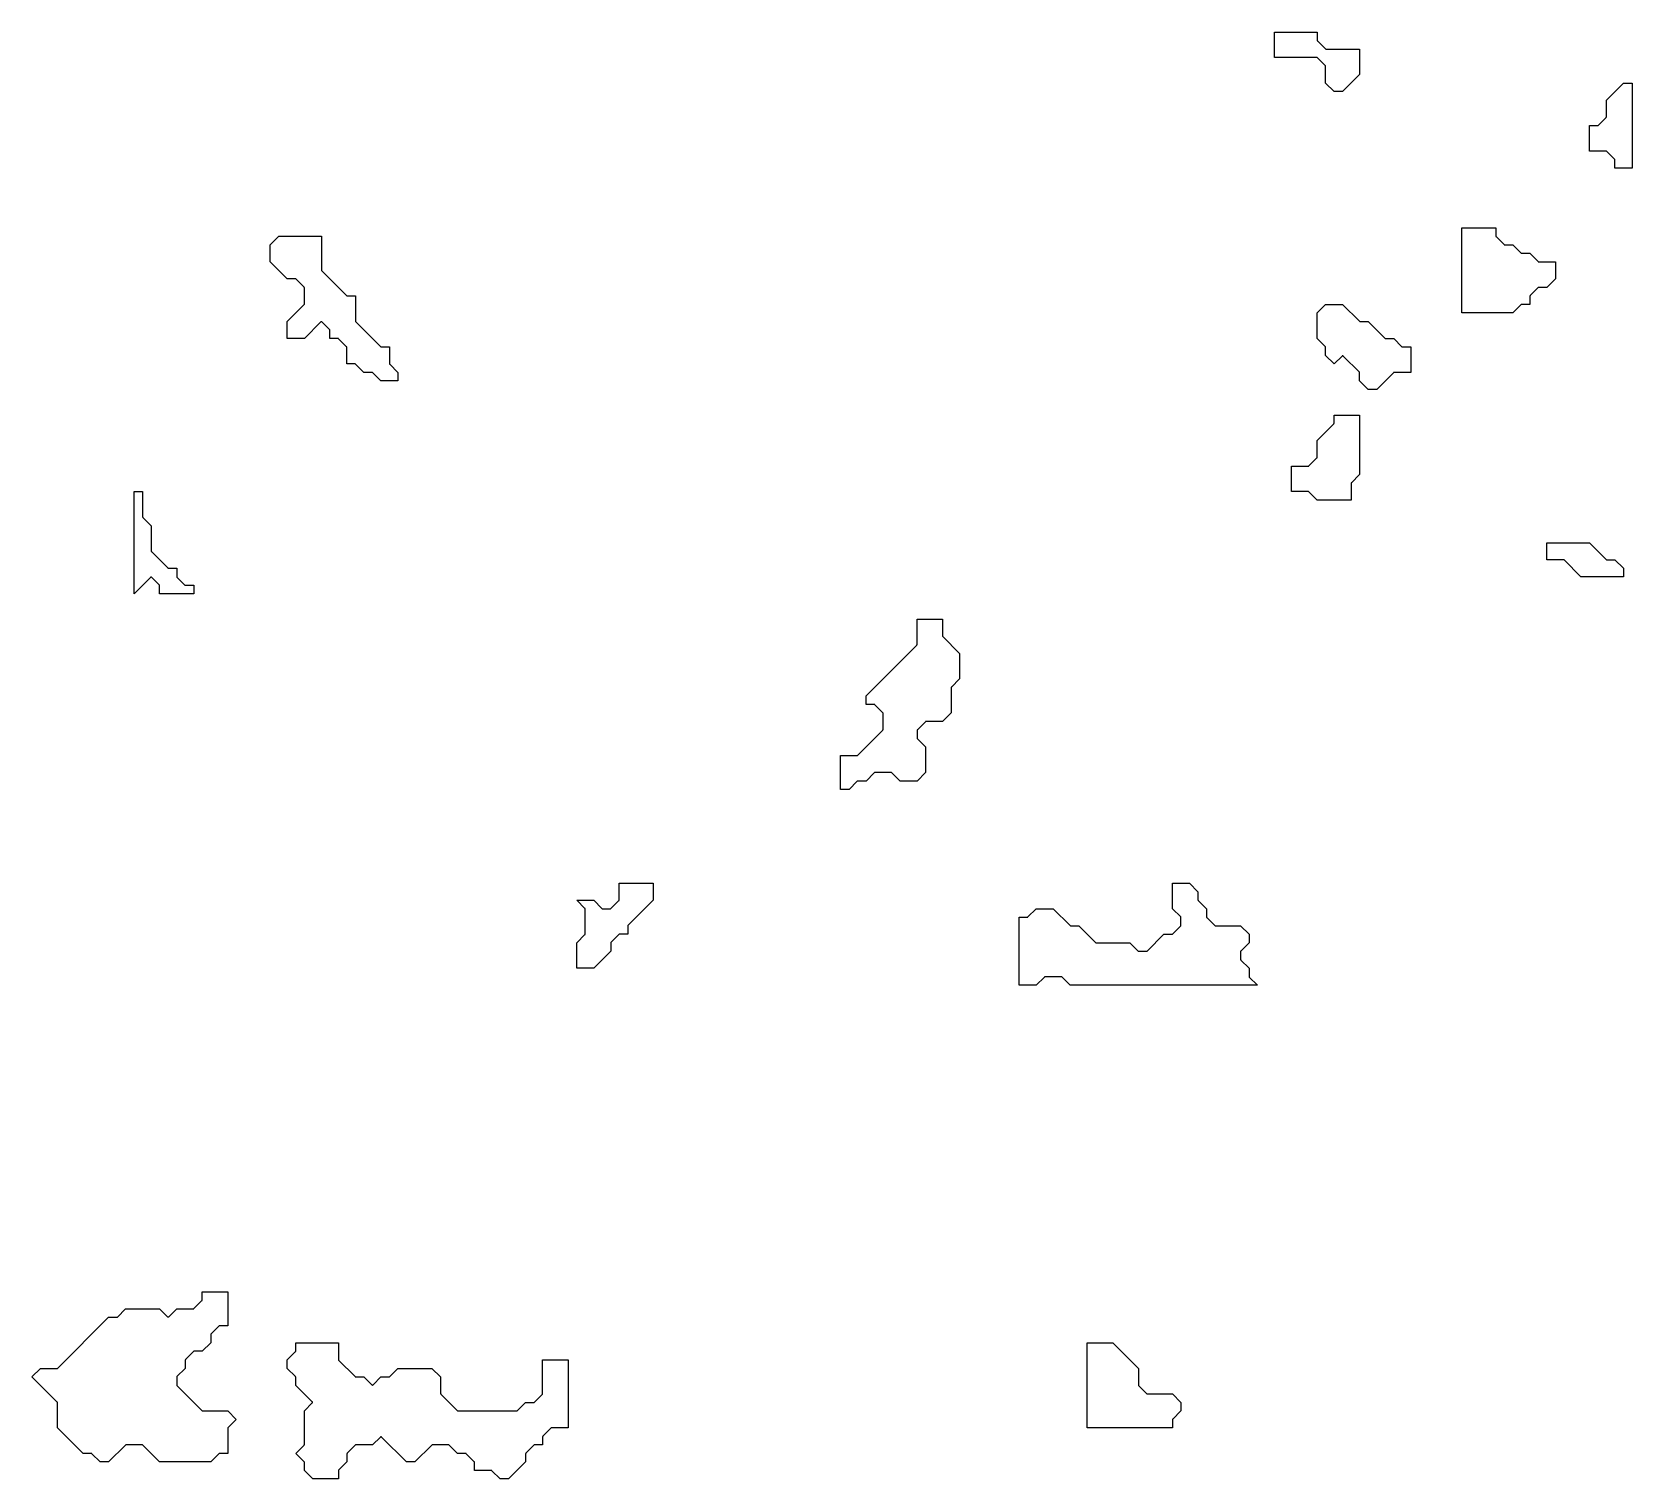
# Model space of a CAD drawing. Header units: metres. Extents: x 0 to 799, y 1 to 1100.
# Drawn here: x 404 to 592, y 927 to 1097 of the extents above; entities that cross this region are included whole.
import ezdxf

# ---------------------------------------------------------------- set-up
doc = ezdxf.new("R2010")
doc.units = ezdxf.units.M
doc.layers.add('forest', color=7, linetype='Continuous')

msp = doc.modelspace()

# ---------------------------------------------------------------- linework, layer by layer
at = {"layer": 'forest', "color": 190}
for points in [[(550, 1097), (550, 1097), (555, 1097), (555, 1097), (555, 1097), (555, 1096.04), (555, 1096.03), (555, 1096.02), (555, 1096.01), (555.01, 1096), (555.01, 1095.99), (555.02, 1095.99), (555.02, 1095.98), (555.03, 1095.97), (555.97, 1095.03), (555.98, 1095.02), (555.99, 1095.02), (555.99, 1095.01), (556, 1095.01), (556.01, 1095), (556.02, 1095), (556.03, 1095), (556.04, 1095), (560, 1095), (560, 1095), (560, 1095), (560, 1092), (560, 1092), (560, 1092), (558, 1090), (558, 1090), (558, 1090), (557, 1090), (557, 1090), (557, 1090), (556, 1091), (556, 1091), (556, 1091), (556, 1092.96), (556, 1092.97), (556, 1092.98), (556, 1092.99), (555.99, 1093), (555.99, 1093.01), (555.98, 1093.01), (555.98, 1093.02), (555.97, 1093.03), (555.03, 1093.97), (555.02, 1093.98), (555.01, 1093.98), (555.01, 1093.99), (555, 1093.99), (554.99, 1094), (554.98, 1094), (554.97, 1094), (554.96, 1094), (550, 1094), (550, 1094), (550, 1094), (550, 1097), (550, 1097)], [(587, 1083), (587, 1083), (587, 1086), (587, 1086), (587, 1086), (587.96, 1086), (587.97, 1086), (587.98, 1086), (587.99, 1086), (588, 1086.01), (588.01, 1086.01), (588.01, 1086.02), (588.02, 1086.02), (588.03, 1086.03), (588.97, 1086.97), (588.98, 1086.98), (588.98, 1086.99), (588.99, 1086.99), (588.99, 1087), (589, 1087.01), (589, 1087.02), (589, 1087.03), (589, 1087.04), (589, 1089), (589, 1089), (589, 1089), (591, 1091), (591, 1091), (591, 1091), (592, 1091), (592, 1091), (592, 1091), (592, 1081), (592, 1081), (592, 1081), (590, 1081), (590, 1081), (590, 1081), (590, 1081.96), (590, 1081.97), (590, 1081.98), (590, 1081.99), (589.99, 1082), (589.99, 1082.01), (589.98, 1082.01), (589.98, 1082.02), (589.97, 1082.03), (589.03, 1082.97), (589.02, 1082.98), (589.01, 1082.98), (589.01, 1082.99), (589, 1082.99), (588.99, 1083), (588.98, 1083), (588.97, 1083), (588.96, 1083), (587, 1083), (587, 1083)], [(572, 1074), (572, 1074), (576, 1074), (576, 1074), (576, 1074), (576, 1073.04), (576, 1073.03), (576, 1073.02), (576, 1073.01), (576.01, 1073), (576.01, 1072.99), (576.02, 1072.99), (576.02, 1072.98), (576.03, 1072.97), (576.97, 1072.03), (576.98, 1072.02), (576.99, 1072.02), (576.99, 1072.01), (577, 1072.01), (577.01, 1072), (577.02, 1072), (577.03, 1072), (577.04, 1072), (578, 1072), (578, 1072), (578, 1072), (578.97, 1071.03), (578.98, 1071.02), (578.99, 1071.02), (578.99, 1071.01), (579, 1071.01), (579.01, 1071), (579.02, 1071), (579.03, 1071), (579.04, 1071), (580, 1071), (580, 1071), (580, 1071), (580.97, 1070.03), (580.98, 1070.02), (580.99, 1070.02), (580.99, 1070.01), (581, 1070.01), (581.01, 1070), (581.02, 1070), (581.03, 1070), (581.04, 1070), (583, 1070), (583, 1070), (583, 1070), (583, 1068), (583, 1068), (583, 1068), (582, 1067), (582, 1067), (582, 1067), (581.04, 1067), (581.03, 1067), (581.02, 1067), (581.01, 1067), (581, 1066.99), (580.99, 1066.99), (580.99, 1066.98), (580.98, 1066.98), (580.97, 1066.97), (580.03, 1066.03), (580.02, 1066.02), (580.02, 1066.01), (580.01, 1066.01), (580.01, 1066), (580, 1065.99), (580, 1065.98), (580, 1065.97), (580, 1065.96), (580, 1065), (580, 1065), (580, 1065), (579.04, 1065), (579.03, 1065), (579.02, 1065), (579.01, 1065), (579, 1064.99), (578.99, 1064.99), (578.99, 1064.98), (578.98, 1064.98), (578.97, 1064.97), (578, 1064), (578, 1064), (578, 1064), (572, 1064), (572, 1064), (572, 1064), (572, 1074), (572, 1074)], [(432, 1070), (432, 1070), (432, 1072), (432, 1072), (432, 1072), (433, 1073), (433, 1073), (433, 1073), (438, 1073), (438, 1073), (438, 1073), (438, 1069.04), (438, 1069.03), (438, 1069.02), (438, 1069.01), (438.01, 1069), (438.01, 1068.99), (438.02, 1068.99), (438.02, 1068.98), (438.03, 1068.97), (440.97, 1066.03), (440.98, 1066.02), (440.99, 1066.02), (440.99, 1066.01), (441, 1066.01), (441.01, 1066), (441.02, 1066), (441.03, 1066), (441.04, 1066), (442, 1066), (442, 1066), (442, 1066), (442, 1063.04), (442, 1063.03), (442, 1063.02), (442, 1063.01), (442.01, 1063), (442.01, 1062.99), (442.02, 1062.99), (442.02, 1062.98), (442.03, 1062.97), (444.97, 1060.03), (444.98, 1060.02), (444.99, 1060.02), (444.99, 1060.01), (445, 1060.01), (445.01, 1060), (445.02, 1060), (445.03, 1060), (445.04, 1060), (446, 1060), (446, 1060), (446, 1060), (446, 1058.04), (446, 1058.03), (446, 1058.02), (446, 1058.01), (446.01, 1058), (446.01, 1057.99), (446.02, 1057.99), (446.02, 1057.98), (446.03, 1057.97), (447, 1057), (447, 1057), (447, 1057), (447, 1056), (447, 1056), (447, 1056), (445, 1056), (445, 1056), (445, 1056), (444.03, 1056.97), (444.02, 1056.98), (444.01, 1056.98), (444.01, 1056.99), (444, 1056.99), (443.99, 1057), (443.98, 1057), (443.97, 1057), (443.96, 1057), (443, 1057), (443, 1057), (443, 1057), (442.03, 1057.97), (442.02, 1057.98), (442.01, 1057.98), (442.01, 1057.99), (442, 1057.99), (441.99, 1058), (441.98, 1058), (441.97, 1058), (441.96, 1058), (441, 1058), (441, 1058), (441, 1058), (441, 1059.96), (441, 1059.97), (441, 1059.98), (441, 1059.99), (440.99, 1060), (440.99, 1060.01), (440.98, 1060.01), (440.98, 1060.02), (440.97, 1060.03), (440.03, 1060.97), (440.02, 1060.98), (440.01, 1060.98), (440.01, 1060.99), (440, 1060.99), (439.99, 1061), (439.98, 1061), (439.97, 1061), (439.96, 1061), (439, 1061), (439, 1061), (439, 1061), (439, 1061.96), (439, 1061.97), (439, 1061.98), (439, 1061.99), (438.99, 1062), (438.99, 1062.01), (438.98, 1062.01), (438.98, 1062.02), (438.97, 1062.03), (438.07, 1062.93), (438.06, 1062.94), (438.06, 1062.94), (438.05, 1062.95), (438.04, 1062.95), (438.03, 1062.95), (438.02, 1062.96), (438.01, 1062.96), (438, 1062.96), (437.99, 1062.96), (437.98, 1062.96), (437.97, 1062.95), (437.96, 1062.95), (437.95, 1062.95), (437.94, 1062.94), (437.94, 1062.94), (437.93, 1062.93), (436, 1061), (436, 1061), (436, 1061), (434, 1061), (434, 1061), (434, 1061), (434, 1063), (434, 1063), (434, 1063), (435.97, 1064.97), (435.98, 1064.98), (435.98, 1064.99), (435.99, 1064.99), (435.99, 1065), (436, 1065.01), (436, 1065.02), (436, 1065.03), (436, 1065.04), (436, 1066.96), (436, 1066.97), (436, 1066.98), (436, 1066.99), (435.99, 1067), (435.99, 1067.01), (435.98, 1067.01), (435.98, 1067.02), (435.97, 1067.03), (435.03, 1067.97), (435.02, 1067.98), (435.01, 1067.98), (435.01, 1067.99), (435, 1067.99), (434.99, 1068), (434.98, 1068), (434.97, 1068), (434.96, 1068), (434, 1068), (434, 1068), (434, 1068), (432, 1070), (432, 1070)], [(555, 1061), (555, 1061), (555, 1064), (555, 1064), (555, 1064), (556, 1065), (556, 1065), (556, 1065), (558, 1065), (558, 1065), (558, 1065), (559.97, 1063.03), (559.98, 1063.02), (559.99, 1063.02), (559.99, 1063.01), (560, 1063.01), (560.01, 1063), (560.02, 1063), (560.03, 1063), (560.04, 1063), (561, 1063), (561, 1063), (561, 1063), (562.97, 1061.03), (562.98, 1061.02), (562.99, 1061.02), (562.99, 1061.01), (563, 1061.01), (563.01, 1061), (563.02, 1061), (563.03, 1061), (563.04, 1061), (564, 1061), (564, 1061), (564, 1061), (564.97, 1060.03), (564.98, 1060.02), (564.99, 1060.02), (564.99, 1060.01), (565, 1060.01), (565.01, 1060), (565.02, 1060), (565.03, 1060), (565.04, 1060), (566, 1060), (566, 1060), (566, 1060), (566, 1057), (566, 1057), (566, 1057), (564.04, 1057), (564.03, 1057), (564.02, 1057), (564.01, 1057), (564, 1056.99), (563.99, 1056.99), (563.99, 1056.98), (563.98, 1056.98), (563.97, 1056.97), (562, 1055), (562, 1055), (562, 1055), (561, 1055), (561, 1055), (561, 1055), (560, 1056), (560, 1056), (560, 1056), (560, 1056.96), (560, 1056.97), (560, 1056.98), (560, 1056.99), (559.99, 1057), (559.99, 1057.01), (559.98, 1057.01), (559.98, 1057.02), (559.97, 1057.03), (558.07, 1058.93), (558.06, 1058.94), (558.06, 1058.94), (558.05, 1058.95), (558.04, 1058.95), (558.03, 1058.95), (558.02, 1058.96), (558.01, 1058.96), (558, 1058.96), (557.99, 1058.96), (557.98, 1058.96), (557.97, 1058.95), (557.96, 1058.95), (557.95, 1058.95), (557.94, 1058.94), (557.94, 1058.94), (557.93, 1058.93), (557, 1058), (557, 1058), (557, 1058), (556, 1059), (556, 1059), (556, 1059), (556, 1059.96), (556, 1059.97), (556, 1059.98), (556, 1059.99), (555.99, 1060), (555.99, 1060.01), (555.98, 1060.01), (555.98, 1060.02), (555.97, 1060.03), (555, 1061), (555, 1061)], [(552, 1043), (552, 1043), (552, 1046), (552, 1046), (552, 1046), (553.96, 1046), (553.97, 1046), (553.98, 1046), (553.99, 1046), (554, 1046.01), (554.01, 1046.01), (554.01, 1046.02), (554.02, 1046.02), (554.03, 1046.03), (554.97, 1046.97), (554.98, 1046.98), (554.98, 1046.99), (554.99, 1046.99), (554.99, 1047), (555, 1047.01), (555, 1047.02), (555, 1047.03), (555, 1047.04), (555, 1049), (555, 1049), (555, 1049), (556.97, 1050.97), (556.98, 1050.98), (556.98, 1050.99), (556.99, 1050.99), (556.99, 1051), (557, 1051.01), (557, 1051.02), (557, 1051.03), (557, 1051.04), (557, 1052), (557, 1052), (557, 1052), (560, 1052), (560, 1052), (560, 1052), (560, 1045), (560, 1045), (560, 1045), (559.03, 1044.03), (559.02, 1044.02), (559.02, 1044.01), (559.01, 1044.01), (559.01, 1044), (559, 1043.99), (559, 1043.98), (559, 1043.97), (559, 1043.96), (559, 1042), (559, 1042), (559, 1042), (555, 1042), (555, 1042), (555, 1042), (554.03, 1042.97), (554.02, 1042.98), (554.01, 1042.98), (554.01, 1042.99), (554, 1042.99), (553.99, 1043), (553.98, 1043), (553.97, 1043), (553.96, 1043), (552, 1043), (552, 1043)], [(416, 1043), (416, 1043), (417, 1043), (417, 1043), (417, 1043), (417, 1040.04), (417, 1040.03), (417, 1040.02), (417, 1040.01), (417.01, 1040), (417.01, 1039.99), (417.02, 1039.99), (417.02, 1039.98), (417.03, 1039.97), (418, 1039), (418, 1039), (418, 1039), (418, 1036.04), (418, 1036.03), (418, 1036.02), (418, 1036.01), (418.01, 1036), (418.01, 1035.99), (418.02, 1035.99), (418.02, 1035.98), (418.03, 1035.97), (419.97, 1034.03), (419.98, 1034.02), (419.99, 1034.02), (419.99, 1034.01), (420, 1034.01), (420.01, 1034), (420.02, 1034), (420.03, 1034), (420.04, 1034), (421, 1034), (421, 1034), (421, 1034), (421, 1033.04), (421, 1033.03), (421, 1033.02), (421, 1033.01), (421.01, 1033), (421.01, 1032.99), (421.02, 1032.99), (421.02, 1032.98), (421.03, 1032.97), (421.97, 1032.03), (421.98, 1032.02), (421.99, 1032.02), (421.99, 1032.01), (422, 1032.01), (422.01, 1032), (422.02, 1032), (422.03, 1032), (422.04, 1032), (423, 1032), (423, 1032), (423, 1032), (423, 1031), (423, 1031), (423, 1031), (419, 1031), (419, 1031), (419, 1031), (419, 1031.96), (419, 1031.97), (419, 1031.98), (419, 1031.99), (418.99, 1032), (418.99, 1032.01), (418.98, 1032.01), (418.98, 1032.02), (418.97, 1032.03), (418.07, 1032.93), (418.06, 1032.94), (418.06, 1032.94), (418.05, 1032.95), (418.04, 1032.95), (418.03, 1032.95), (418.02, 1032.96), (418.01, 1032.96), (418, 1032.96), (417.99, 1032.96), (417.98, 1032.96), (417.97, 1032.95), (417.96, 1032.95), (417.95, 1032.95), (417.94, 1032.94), (417.94, 1032.94), (417.93, 1032.93), (416, 1031), (416, 1031), (416, 1031), (416, 1043), (416, 1043)], [(582, 1037), (582, 1037), (587, 1037), (587, 1037), (587, 1037), (588.97, 1035.03), (588.98, 1035.02), (588.99, 1035.02), (588.99, 1035.01), (589, 1035.01), (589.01, 1035), (589.02, 1035), (589.03, 1035), (589.04, 1035), (590, 1035), (590, 1035), (590, 1035), (591, 1034), (591, 1034), (591, 1034), (591, 1033), (591, 1033), (591, 1033), (586, 1033), (586, 1033), (586, 1033), (584.03, 1034.97), (584.02, 1034.98), (584.01, 1034.98), (584.01, 1034.99), (584, 1034.99), (583.99, 1035), (583.98, 1035), (583.97, 1035), (583.96, 1035), (582, 1035), (582, 1035), (582, 1035), (582, 1037), (582, 1037)], [(499, 1008), (499, 1008), (499, 1012), (499, 1012), (499, 1012), (500.96, 1012), (500.97, 1012), (500.98, 1012), (500.99, 1012), (501, 1012.01), (501.01, 1012.01), (501.01, 1012.02), (501.02, 1012.02), (501.03, 1012.03), (503.97, 1014.97), (503.98, 1014.98), (503.98, 1014.99), (503.99, 1014.99), (503.99, 1015), (504, 1015.01), (504, 1015.02), (504, 1015.03), (504, 1015.04), (504, 1016.96), (504, 1016.97), (504, 1016.98), (504, 1016.99), (503.99, 1017), (503.99, 1017.01), (503.98, 1017.01), (503.98, 1017.02), (503.97, 1017.03), (503.03, 1017.97), (503.02, 1017.98), (503.01, 1017.98), (503.01, 1017.99), (503, 1017.99), (502.99, 1018), (502.98, 1018), (502.97, 1018), (502.96, 1018), (502, 1018), (502, 1018), (502, 1018), (502, 1019), (502, 1019), (502, 1019), (507.97, 1024.97), (507.98, 1024.98), (507.98, 1024.99), (507.99, 1024.99), (507.99, 1025), (508, 1025.01), (508, 1025.02), (508, 1025.03), (508, 1025.04), (508, 1028), (508, 1028), (508, 1028), (511, 1028), (511, 1028), (511, 1028), (511, 1026.04), (511, 1026.03), (511, 1026.02), (511, 1026.01), (511.01, 1026), (511.01, 1025.99), (511.02, 1025.99), (511.02, 1025.98), (511.03, 1025.97), (513, 1024), (513, 1024), (513, 1024), (513, 1021), (513, 1021), (513, 1021), (512.03, 1020.03), (512.02, 1020.02), (512.02, 1020.01), (512.01, 1020.01), (512.01, 1020), (512, 1019.99), (512, 1019.98), (512, 1019.97), (512, 1019.96), (512, 1017), (512, 1017), (512, 1017), (511, 1016), (511, 1016), (511, 1016), (509.04, 1016), (509.03, 1016), (509.02, 1016), (509.01, 1016), (509, 1015.99), (508.99, 1015.99), (508.99, 1015.98), (508.98, 1015.98), (508.97, 1015.97), (508.03, 1015.03), (508.02, 1015.02), (508.02, 1015.01), (508.01, 1015.01), (508.01, 1015), (508, 1014.99), (508, 1014.98), (508, 1014.97), (508, 1014.96), (508, 1014.04), (508, 1014.03), (508, 1014.02), (508, 1014.01), (508.01, 1014), (508.01, 1013.99), (508.02, 1013.99), (508.02, 1013.98), (508.03, 1013.97), (509, 1013), (509, 1013), (509, 1013), (509, 1010), (509, 1010), (509, 1010), (508, 1009), (508, 1009), (508, 1009), (506, 1009), (506, 1009), (506, 1009), (505.03, 1009.97), (505.02, 1009.98), (505.01, 1009.98), (505.01, 1009.99), (505, 1009.99), (504.99, 1010), (504.98, 1010), (504.97, 1010), (504.96, 1010), (503.04, 1010), (503.03, 1010), (503.02, 1010), (503.01, 1010), (503, 1009.99), (502.99, 1009.99), (502.99, 1009.98), (502.98, 1009.98), (502.97, 1009.97), (502, 1009), (502, 1009), (502, 1009), (501.04, 1009), (501.03, 1009), (501.02, 1009), (501.01, 1009), (501, 1008.99), (500.99, 1008.99), (500.99, 1008.98), (500.98, 1008.98), (500.97, 1008.97), (500, 1008), (500, 1008), (500, 1008), (499, 1008), (499, 1008)], [(468, 987), (468, 987), (468, 990), (468, 990), (468, 990), (468.97, 990.97), (468.98, 990.98), (468.98, 990.99), (468.99, 990.99), (468.99, 991), (469, 991.01), (469, 991.02), (469, 991.03), (469, 991.04), (469, 993.96), (469, 993.97), (469, 993.98), (469, 993.99), (468.99, 994), (468.99, 994.01), (468.98, 994.01), (468.98, 994.02), (468.97, 994.03), (468, 995), (468, 995), (468, 995), (470, 995), (470, 995), (470, 995), (470.97, 994.03), (470.98, 994.02), (470.99, 994.02), (470.99, 994.01), (471, 994.01), (471.01, 994), (471.02, 994), (471.03, 994), (471.04, 994), (471.96, 994), (471.97, 994), (471.98, 994), (471.99, 994), (472, 994.01), (472.01, 994.01), (472.01, 994.02), (472.02, 994.02), (472.03, 994.03), (472.97, 994.97), (472.98, 994.98), (472.98, 994.99), (472.99, 994.99), (472.99, 995), (473, 995.01), (473, 995.02), (473, 995.03), (473, 995.04), (473, 997), (473, 997), (473, 997), (477, 997), (477, 997), (477, 997), (477, 995), (477, 995), (477, 995), (474.03, 992.03), (474.02, 992.02), (474.02, 992.01), (474.01, 992.01), (474.01, 992), (474, 991.99), (474, 991.98), (474, 991.97), (474, 991.96), (474, 991), (474, 991), (474, 991), (473.04, 991), (473.03, 991), (473.02, 991), (473.01, 991), (473, 990.99), (472.99, 990.99), (472.99, 990.98), (472.98, 990.98), (472.97, 990.97), (472.03, 990.03), (472.02, 990.02), (472.02, 990.01), (472.01, 990.01), (472.01, 990), (472, 989.99), (472, 989.98), (472, 989.97), (472, 989.96), (472, 989), (472, 989), (472, 989), (470, 987), (470, 987), (470, 987), (468, 987), (468, 987)], [(520, 985), (520, 985), (520, 993), (520, 993), (520, 993), (520.96, 993), (520.97, 993), (520.98, 993), (520.99, 993), (521, 993.01), (521.01, 993.01), (521.01, 993.02), (521.02, 993.02), (521.03, 993.03), (522, 994), (522, 994), (522, 994), (524, 994), (524, 994), (524, 994), (525.97, 992.03), (525.98, 992.02), (525.99, 992.02), (525.99, 992.01), (526, 992.01), (526.01, 992), (526.02, 992), (526.03, 992), (526.04, 992), (527, 992), (527, 992), (527, 992), (528.97, 990.03), (528.98, 990.02), (528.99, 990.02), (528.99, 990.01), (529, 990.01), (529.01, 990), (529.02, 990), (529.03, 990), (529.04, 990), (533, 990), (533, 990), (533, 990), (533.97, 989.03), (533.98, 989.02), (533.99, 989.02), (533.99, 989.01), (534, 989.01), (534.01, 989), (534.02, 989), (534.03, 989), (534.04, 989), (534.96, 989), (534.97, 989), (534.98, 989), (534.99, 989), (535, 989.01), (535.01, 989.01), (535.01, 989.02), (535.02, 989.02), (535.03, 989.03), (537, 991), (537, 991), (537, 991), (537.96, 991), (537.97, 991), (537.98, 991), (537.99, 991), (538, 991.01), (538.01, 991.01), (538.01, 991.02), (538.02, 991.02), (538.03, 991.03), (538.97, 991.97), (538.98, 991.98), (538.98, 991.99), (538.99, 991.99), (538.99, 992), (539, 992.01), (539, 992.02), (539, 992.03), (539, 992.04), (539, 992.96), (539, 992.97), (539, 992.98), (539, 992.99), (538.99, 993), (538.99, 993.01), (538.98, 993.01), (538.98, 993.02), (538.97, 993.03), (538, 994), (538, 994), (538, 994), (538, 997), (538, 997), (538, 997), (540, 997), (540, 997), (540, 997), (541, 996), (541, 996), (541, 996), (541, 995.04), (541, 995.03), (541, 995.02), (541, 995.01), (541.01, 995), (541.01, 994.99), (541.02, 994.99), (541.02, 994.98), (541.03, 994.97), (542, 994), (542, 994), (542, 994), (542, 993.04), (542, 993.03), (542, 993.02), (542, 993.01), (542.01, 993), (542.01, 992.99), (542.02, 992.99), (542.02, 992.98), (542.03, 992.97), (542.97, 992.03), (542.98, 992.02), (542.99, 992.02), (542.99, 992.01), (543, 992.01), (543.01, 992), (543.02, 992), (543.03, 992), (543.04, 992), (546, 992), (546, 992), (546, 992), (547, 991), (547, 991), (547, 991), (547, 990), (547, 990), (547, 990), (546.03, 989.03), (546.02, 989.02), (546.02, 989.01), (546.01, 989.01), (546.01, 989), (546, 988.99), (546, 988.98), (546, 988.97), (546, 988.96), (546, 988.04), (546, 988.03), (546, 988.02), (546, 988.01), (546.01, 988), (546.01, 987.99), (546.02, 987.99), (546.02, 987.98), (546.03, 987.97), (547, 987), (547, 987), (547, 987), (547, 986.04), (547, 986.03), (547, 986.02), (547, 986.01), (547.01, 986), (547.01, 985.99), (547.02, 985.99), (547.02, 985.98), (547.03, 985.97), (548, 985), (548, 985), (548, 985), (526, 985), (526, 985), (526, 985), (525.03, 985.97), (525.02, 985.98), (525.01, 985.98), (525.01, 985.99), (525, 985.99), (524.99, 986), (524.98, 986), (524.97, 986), (524.96, 986), (523.04, 986), (523.03, 986), (523.02, 986), (523.01, 986), (523, 985.99), (522.99, 985.99), (522.99, 985.98), (522.98, 985.98), (522.97, 985.97), (522, 985), (522, 985), (522, 985), (520, 985), (520, 985)], [(404, 939), (404, 939), (405, 940), (405, 940), (405, 940), (406.96, 940), (406.97, 940), (406.98, 940), (406.99, 940), (407, 940.01), (407.01, 940.01), (407.01, 940.02), (407.02, 940.02), (407.03, 940.03), (413, 946), (413, 946), (413, 946), (413.96, 946), (413.97, 946), (413.98, 946), (413.99, 946), (414, 946.01), (414.01, 946.01), (414.01, 946.02), (414.02, 946.02), (414.03, 946.03), (415, 947), (415, 947), (415, 947), (419, 947), (419, 947), (419, 947), (419.93, 946.07), (419.94, 946.06), (419.94, 946.06), (419.95, 946.05), (419.96, 946.05), (419.97, 946.05), (419.98, 946.04), (419.99, 946.04), (420, 946.04), (420.01, 946.04), (420.02, 946.04), (420.03, 946.05), (420.04, 946.05), (420.05, 946.05), (420.06, 946.06), (420.06, 946.06), (420.07, 946.07), (421, 947), (421, 947), (421, 947), (422.96, 947), (422.97, 947), (422.98, 947), (422.99, 947), (423, 947.01), (423.01, 947.01), (423.01, 947.02), (423.02, 947.02), (423.03, 947.03), (423.97, 947.97), (423.98, 947.98), (423.98, 947.99), (423.99, 947.99), (423.99, 948), (424, 948.01), (424, 948.02), (424, 948.03), (424, 948.04), (424, 949), (424, 949), (424, 949), (427, 949), (427, 949), (427, 949), (427, 945), (427, 945), (427, 945), (426.04, 945), (426.03, 945), (426.02, 945), (426.01, 945), (426, 944.99), (425.99, 944.99), (425.99, 944.98), (425.98, 944.98), (425.97, 944.97), (425.03, 944.03), (425.02, 944.02), (425.02, 944.01), (425.01, 944.01), (425.01, 944), (425, 943.99), (425, 943.98), (425, 943.97), (425, 943.96), (425, 943), (425, 943), (425, 943), (424, 942), (424, 942), (424, 942), (423.04, 942), (423.03, 942), (423.02, 942), (423.01, 942), (423, 941.99), (422.99, 941.99), (422.99, 941.98), (422.98, 941.98), (422.97, 941.97), (422.03, 941.03), (422.02, 941.02), (422.02, 941.01), (422.01, 941.01), (422.01, 941), (422, 940.99), (422, 940.98), (422, 940.97), (422, 940.96), (422, 940), (422, 940), (422, 940), (421.03, 939.03), (421.02, 939.02), (421.02, 939.01), (421.01, 939.01), (421.01, 939), (421, 938.99), (421, 938.98), (421, 938.97), (421, 938.96), (421, 938.04), (421, 938.03), (421, 938.02), (421, 938.01), (421.01, 938), (421.01, 937.99), (421.02, 937.99), (421.02, 937.98), (421.03, 937.97), (423.97, 935.03), (423.98, 935.02), (423.99, 935.02), (423.99, 935.01), (424, 935.01), (424.01, 935), (424.02, 935), (424.03, 935), (424.04, 935), (427, 935), (427, 935), (427, 935), (428, 934), (428, 934), (428, 934), (427.03, 933.03), (427.02, 933.02), (427.02, 933.01), (427.01, 933.01), (427.01, 933), (427, 932.99), (427, 932.98), (427, 932.97), (427, 932.96), (427, 930), (427, 930), (427, 930), (426.04, 930), (426.03, 930), (426.02, 930), (426.01, 930), (426, 929.99), (425.99, 929.99), (425.99, 929.98), (425.98, 929.98), (425.97, 929.97), (425, 929), (425, 929), (425, 929), (419, 929), (419, 929), (419, 929), (417.03, 930.97), (417.02, 930.98), (417.01, 930.98), (417.01, 930.99), (417, 930.99), (416.99, 931), (416.98, 931), (416.97, 931), (416.96, 931), (415.04, 931), (415.03, 931), (415.02, 931), (415.01, 931), (415, 930.99), (414.99, 930.99), (414.99, 930.98), (414.98, 930.98), (414.97, 930.97), (413, 929), (413, 929), (413, 929), (412, 929), (412, 929), (412, 929), (411.03, 929.97), (411.02, 929.98), (411.01, 929.98), (411.01, 929.99), (411, 929.99), (410.99, 930), (410.98, 930), (410.97, 930), (410.96, 930), (410, 930), (410, 930), (410, 930), (407, 933), (407, 933), (407, 933), (407, 935.96), (407, 935.97), (407, 935.98), (407, 935.99), (406.99, 936), (406.99, 936.01), (406.98, 936.01), (406.98, 936.02), (406.97, 936.03), (404, 939), (404, 939)], [(434, 940), (434, 940), (434, 941), (434, 941), (434, 941), (434.97, 941.97), (434.98, 941.98), (434.98, 941.99), (434.99, 941.99), (434.99, 942), (435, 942.01), (435, 942.02), (435, 942.03), (435, 942.04), (435, 943), (435, 943), (435, 943), (440, 943), (440, 943), (440, 943), (440, 941.04), (440, 941.03), (440, 941.02), (440, 941.01), (440.01, 941), (440.01, 940.99), (440.02, 940.99), (440.02, 940.98), (440.03, 940.97), (441.97, 939.03), (441.98, 939.02), (441.99, 939.02), (441.99, 939.01), (442, 939.01), (442.01, 939), (442.02, 939), (442.03, 939), (442.04, 939), (443, 939), (443, 939), (443, 939), (443.93, 938.07), (443.94, 938.06), (443.94, 938.06), (443.95, 938.05), (443.96, 938.05), (443.97, 938.05), (443.98, 938.04), (443.99, 938.04), (444, 938.04), (444.01, 938.04), (444.02, 938.04), (444.03, 938.05), (444.04, 938.05), (444.05, 938.05), (444.06, 938.06), (444.06, 938.06), (444.07, 938.07), (445, 939), (445, 939), (445, 939), (445.96, 939), (445.97, 939), (445.98, 939), (445.99, 939), (446, 939.01), (446.01, 939.01), (446.01, 939.02), (446.02, 939.02), (446.03, 939.03), (447, 940), (447, 940), (447, 940), (451, 940), (451, 940), (451, 940), (452, 939), (452, 939), (452, 939), (452, 937.04), (452, 937.03), (452, 937.02), (452, 937.01), (452.01, 937), (452.01, 936.99), (452.02, 936.99), (452.02, 936.98), (452.03, 936.97), (453.97, 935.03), (453.98, 935.02), (453.99, 935.02), (453.99, 935.01), (454, 935.01), (454.01, 935), (454.02, 935), (454.03, 935), (454.04, 935), (460.96, 935), (460.97, 935), (460.98, 935), (460.99, 935), (461, 935.01), (461.01, 935.01), (461.01, 935.02), (461.02, 935.02), (461.03, 935.03), (462, 936), (462, 936), (462, 936), (462.96, 936), (462.97, 936), (462.98, 936), (462.99, 936), (463, 936.01), (463.01, 936.01), (463.01, 936.02), (463.02, 936.02), (463.03, 936.03), (463.97, 936.97), (463.98, 936.98), (463.98, 936.99), (463.99, 936.99), (463.99, 937), (464, 937.01), (464, 937.02), (464, 937.03), (464, 937.04), (464, 941), (464, 941), (464, 941), (467, 941), (467, 941), (467, 941), (467, 933), (467, 933), (467, 933), (465.04, 933), (465.03, 933), (465.02, 933), (465.01, 933), (465, 932.99), (464.99, 932.99), (464.99, 932.98), (464.98, 932.98), (464.97, 932.97), (464.03, 932.03), (464.02, 932.02), (464.02, 932.01), (464.01, 932.01), (464.01, 932), (464, 931.99), (464, 931.98), (464, 931.97), (464, 931.96), (464, 931), (464, 931), (464, 931), (463.04, 931), (463.03, 931), (463.02, 931), (463.01, 931), (463, 930.99), (462.99, 930.99), (462.99, 930.98), (462.98, 930.98), (462.97, 930.97), (462.03, 930.03), (462.02, 930.02), (462.02, 930.01), (462.01, 930.01), (462.01, 930), (462, 929.99), (462, 929.98), (462, 929.97), (462, 929.96), (462, 929), (462, 929), (462, 929), (460, 927), (460, 927), (460, 927), (459, 927), (459, 927), (459, 927), (458.03, 927.97), (458.02, 927.98), (458.01, 927.98), (458.01, 927.99), (458, 927.99), (457.99, 928), (457.98, 928), (457.97, 928), (457.96, 928), (456, 928), (456, 928), (456, 928), (456, 928.96), (456, 928.97), (456, 928.98), (456, 928.99), (455.99, 929), (455.99, 929.01), (455.98, 929.01), (455.98, 929.02), (455.97, 929.03), (455.03, 929.97), (455.02, 929.98), (455.01, 929.98), (455.01, 929.99), (455, 929.99), (454.99, 930), (454.98, 930), (454.97, 930), (454.96, 930), (454, 930), (454, 930), (454, 930), (453.03, 930.97), (453.02, 930.98), (453.01, 930.98), (453.01, 930.99), (453, 930.99), (452.99, 931), (452.98, 931), (452.97, 931), (452.96, 931), (451.04, 931), (451.03, 931), (451.02, 931), (451.01, 931), (451, 930.99), (450.99, 930.99), (450.99, 930.98), (450.98, 930.98), (450.97, 930.97), (449, 929), (449, 929), (449, 929), (448, 929), (448, 929), (448, 929), (445.07, 931.93), (445.06, 931.94), (445.06, 931.94), (445.05, 931.95), (445.04, 931.95), (445.03, 931.95), (445.02, 931.96), (445.01, 931.96), (445, 931.96), (444.99, 931.96), (444.98, 931.96), (444.97, 931.95), (444.96, 931.95), (444.95, 931.95), (444.94, 931.94), (444.94, 931.94), (444.93, 931.93), (444, 931), (444, 931), (444, 931), (442.04, 931), (442.03, 931), (442.02, 931), (442.01, 931), (442, 930.99), (441.99, 930.99), (441.99, 930.98), (441.98, 930.98), (441.97, 930.97), (441.03, 930.03), (441.02, 930.02), (441.02, 930.01), (441.01, 930.01), (441.01, 930), (441, 929.99), (441, 929.98), (441, 929.97), (441, 929.96), (441, 929), (441, 929), (441, 929), (440.03, 928.03), (440.02, 928.02), (440.02, 928.01), (440.01, 928.01), (440.01, 928), (440, 927.99), (440, 927.98), (440, 927.97), (440, 927.96), (440, 927), (440, 927), (440, 927), (437, 927), (437, 927), (437, 927), (436, 928), (436, 928), (436, 928), (436, 928.96), (436, 928.97), (436, 928.98), (436, 928.99), (435.99, 929), (435.99, 929.01), (435.98, 929.01), (435.98, 929.02), (435.97, 929.03), (435, 930), (435, 930), (435, 930), (435.97, 930.97), (435.98, 930.98), (435.98, 930.99), (435.99, 930.99), (435.99, 931), (436, 931.01), (436, 931.02), (436, 931.03), (436, 931.04), (436, 935), (436, 935), (436, 935), (436.93, 935.93), (436.94, 935.94), (436.94, 935.94), (436.95, 935.95), (436.95, 935.96), (436.95, 935.97), (436.96, 935.98), (436.96, 935.99), (436.96, 936), (436.96, 936.01), (436.96, 936.02), (436.95, 936.03), (436.95, 936.04), (436.95, 936.05), (436.94, 936.06), (436.94, 936.06), (436.93, 936.07), (435, 938), (435, 938), (435, 938), (435, 938.96), (435, 938.97), (435, 938.98), (435, 938.99), (434.99, 939), (434.99, 939.01), (434.98, 939.01), (434.98, 939.02), (434.97, 939.03), (434, 940), (434, 940)], [(528, 943), (528, 943), (531, 943), (531, 943), (531, 943), (534, 940), (534, 940), (534, 940), (534, 938.04), (534, 938.03), (534, 938.02), (534, 938.01), (534.01, 938), (534.01, 937.99), (534.02, 937.99), (534.02, 937.98), (534.03, 937.97), (534.97, 937.03), (534.98, 937.02), (534.99, 937.02), (534.99, 937.01), (535, 937.01), (535.01, 937), (535.02, 937), (535.03, 937), (535.04, 937), (538, 937), (538, 937), (538, 937), (539, 936), (539, 936), (539, 936), (539, 935), (539, 935), (539, 935), (538.03, 934.03), (538.02, 934.02), (538.02, 934.01), (538.01, 934.01), (538.01, 934), (538, 933.99), (538, 933.98), (538, 933.97), (538, 933.96), (538, 933), (538, 933), (538, 933), (528, 933), (528, 933), (528, 933), (528, 943), (528, 943)]]:
    msp.add_lwpolyline(points, dxfattribs=at)

doc.saveas('drawing.dxf')
